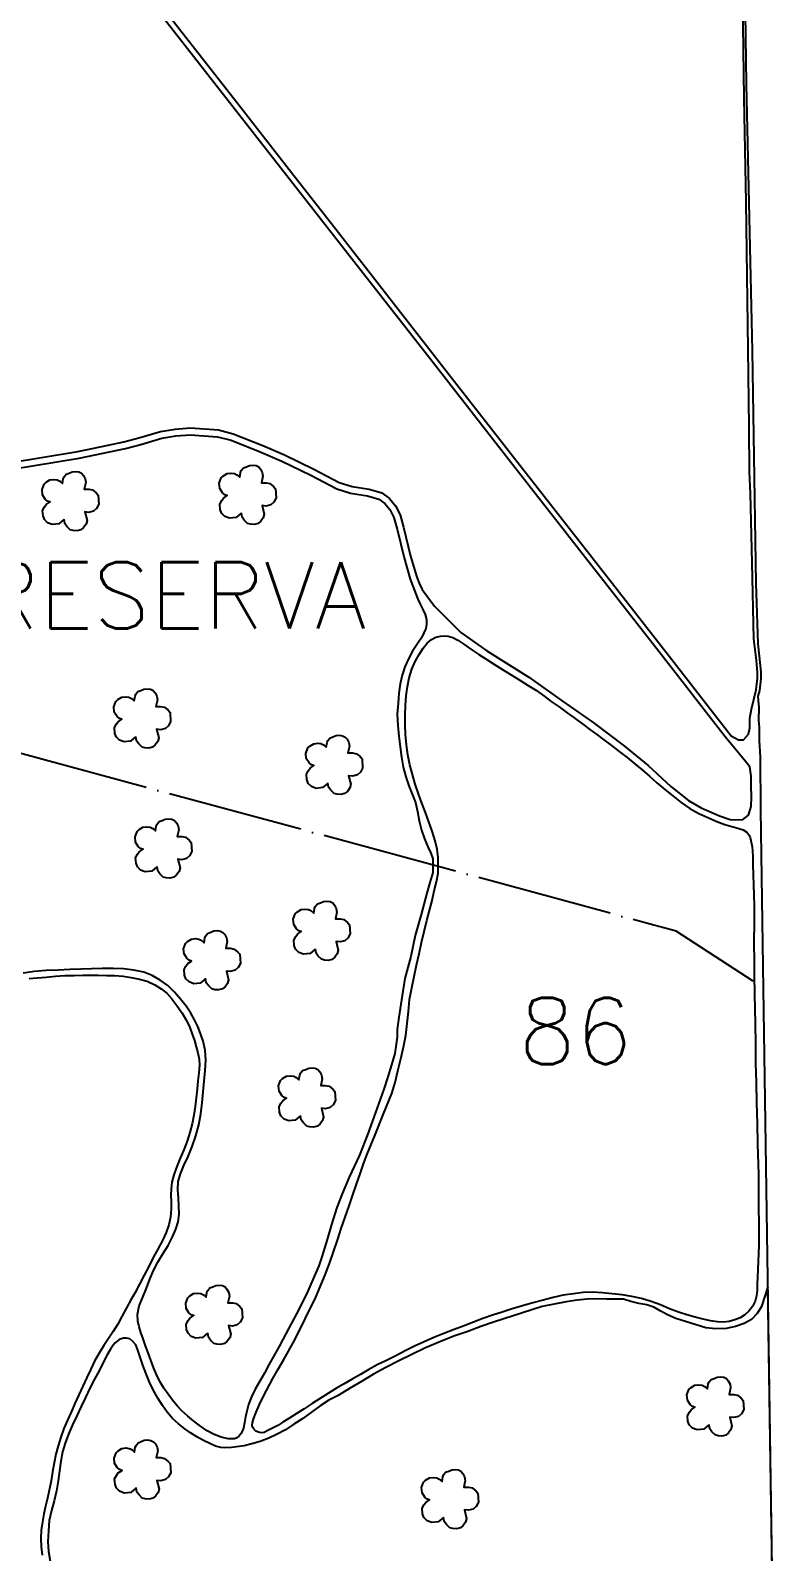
# Model space of a CAD drawing. Extents: x 739818 to 746118, y 7816232 to 7825142.
# Drawn here: x 742378 to 742815, y 7817946 to 7818839 of the extents above; entities that cross this region are included whole.
import ezdxf

# ---------------------------------------------------------------- set-up
doc = ezdxf.new("R2010")
doc.units = 0
doc.header["$MEASUREMENT"] = 0
doc.linetypes.add('CONTINUO', pattern=[0])
doc.linetypes.add('TAPUME', pattern=[94, 80, -7, 0, -7])
doc.layers.add('0114001148', color=1, linetype='Continuous', lineweight=25)
doc.layers.add('TEXTO_DIVERSOS', color=7, linetype='Continuous', lineweight=5)
for name, color, linetype in [('0114001148060', 5, 'Continuous'), ('0114001148061', 5, 'Continuous'), ('0114001148085', 5, 'Continuous'), ('0114001148086', 5, 'Continuous'), ('_SIMBOLO ARVORE', 118, 'Continuous'), ('REDE_DE_LUZ', 6, 'Continuous'), ('RESERVA', 3, 'Continuous'), ('TEXTO_NUN_TAL', 7, 'Continuous')]:
    doc.layers.add(name, color=color, linetype=linetype)
doc.styles.add('Simplex', font='simplex.shx')

msp = doc.modelspace()

# ---------------------------------------------------------------- linework, layer by layer
at = {"layer": '0114001148', "linetype": 'ByBlock'}
msp.add_lwpolyline([(742814.78, 7817844.8), (742806.61, 7818381.85), (742806.54, 7818412.84), (742805.84, 7818422.59), (742805.94, 7818430.51), (742805.58, 7818434.28), (742805.68, 7818441.97), (742805.41, 7818446.04), (742805.18, 7818448.63), (742806.04, 7818452.03), (742806.84, 7818459.02), (742806.88, 7818462.59), (742806.55, 7818466.7), (742805.04, 7818479.28), (742803.96, 7818514.9), (742801.75, 7818651.38), (742798.24, 7818807.85), (742796.89, 7818905.48)], dxfattribs=at)
at = {"layer": '0114001148060', "linetype": 'ByBlock', "elevation": 631.46}
msp.add_lwpolyline([(742366.32, 7818585.85), (742405.58, 7818592.2), (742423.35, 7818596.01), (742432.58, 7818598.01), (742441.47, 7818600.3), (742454.03, 7818604.05), (742462.7, 7818605.38), (742471.46, 7818606.05), (742488.22, 7818604.9), (742496.8, 7818602.71), (742514.14, 7818595.82), (742526.97, 7818590.23), (742544.13, 7818581.87), (742559.13, 7818574.09), (742566.66, 7818571.69), (742576.6, 7818570.12), (742584.05, 7818567.96), (742588.55, 7818564.68), (742592.15, 7818560.34), (742594.81, 7818555.05), (742596.9, 7818547.78), (742601.03, 7818530.77), (742604.59, 7818518.55), (742606.05, 7818514.87), (742607.88, 7818511.29), (742615.11, 7818501.53), (742630.48, 7818486.06), (742645.81, 7818475.16), (742670.53, 7818459.76), (742690.31, 7818445.75), (742708.22, 7818433.13), (742726.6, 7818419.24), (742740.6, 7818407.98), (742753.89, 7818395.55), (742764.28, 7818387.32), (742771.75, 7818383.17), (742782.43, 7818378.39), (742788.64, 7818376.33), (742795.89, 7818375.94), (742799.39, 7818378.7), (742801.06, 7818383.8), (742801.17, 7818389.63), (742800.93, 7818395.99), (742801.05, 7818401.66), (742800.25, 7818407.14), (742797.9, 7818410.09), (742785.74, 7818424.76), (742746.76, 7818474.8), (742703.69, 7818529.92), (742658.63, 7818587.31), (742613.01, 7818645.91), (742567.61, 7818703.8), (742449.68, 7818854.68)], dxfattribs=at)
at = {"layer": '0114001148061', "linetype": 'ByBlock', "elevation": 631.89}
msp.add_lwpolyline([(742459.86, 7818847.15), (742498.66, 7818797.5), (742531.04, 7818756.07), (742555.82, 7818724.25), (742624.69, 7818636), (742661.75, 7818588.51), (742706.22, 7818531.84), (742754.43, 7818470.13), (742785.16, 7818430.59), (742789.36, 7818425.27), (742793.49, 7818422.9), (742796.49, 7818422.96), (742799.51, 7818426.28), (742800.21, 7818430.02), (742800.28, 7818435.62), (742801.16, 7818441.07), (742803.99, 7818452.4), (742804.78, 7818459.15), (742804.81, 7818462.51), (742804.19, 7818469.6), (742802.56, 7818482.33), (742801.64, 7818526.87), (742800.63, 7818567.55), (742799.99, 7818580.28), (742799.83, 7818606.7), (742799.32, 7818652.3), (742798.12, 7818738.71), (742796.88, 7818799.86), (742796.18, 7818856.37)], dxfattribs=at)
at = {"layer": '0114001148085'}
msp.add_lwpolyline([(742376.9, 7818282.84), (742381.77, 7818283.24), (742387.04, 7818283.66), (742392.5, 7818284.17), (742397.97, 7818284.6), (742403.32, 7818284.73), (742408.42, 7818284.79), (742413.07, 7818284.9), (742417.54, 7818284.88), (742422.36, 7818284.75), (742427.32, 7818284.6), (742432.18, 7818284.27), (742436.97, 7818283.53), (742441.73, 7818282.54), (742446.35, 7818281.26), (742450.69, 7818279.23), (742454.49, 7818276.9), (742457.77, 7818274.24), (742460.73, 7818271), (742463.74, 7818267.08), (742466.84, 7818262.47), (742469.41, 7818258.19), (742471.37, 7818254.2), (742472.78, 7818250.2), (742474.06, 7818246.41), (742475.07, 7818242.87), (742476.03, 7818239.31), (742476.73, 7818235.63), (742476.94, 7818231.95), (742476.56, 7818227.59), (742476.13, 7818222.76), (742475.68, 7818217.87), (742475.12, 7818212.83), (742474.51, 7818207.75), (742473.77, 7818202.75), (742472.74, 7818197.66), (742471.42, 7818192.52), (742469.81, 7818187.42), (742467.79, 7818182.39), (742465.59, 7818177.45), (742463.63, 7818172.47), (742462.02, 7818167.74), (742460.86, 7818163.36), (742460.33, 7818159.52), (742460.21, 7818155.77), (742460.29, 7818151.74), (742460.34, 7818147.43), (742459.98, 7818142.86), (742458.95, 7818138.28), (742457.39, 7818133.79), (742455.22, 7818129.05), (742452.56, 7818124.1), (742449.86, 7818119.05), (742447.17, 7818113.87), (742444.45, 7818108.66), (742441.79, 7818103.5), (742439.16, 7818098.6), (742436.59, 7818093.86), (742434, 7818089.2), (742431.48, 7818084.52), (742428.98, 7818080.05), (742426.33, 7818075.77), (742423.59, 7818071.62), (742420.78, 7818067.48), (742418.01, 7818063.06), (742415.44, 7818058.32), (742413.12, 7818053.51), (742410.83, 7818048.74), (742408.42, 7818043.69), (742406.1, 7818038.51), (742403.9, 7818033.39), (742401.74, 7818028.38), (742399.52, 7818023.61), (742397.38, 7818018.82), (742395.61, 7818013.74), (742393.95, 7818008.66), (742392.64, 7818003.64), (742391.62, 7817998.6), (742390.77, 7817993.32), (742389.93, 7817987.97), (742387.72, 7817977.87), (742386.56, 7817973.18), (742385.65, 7817968.62), (742384.8, 7817963.91), (742384.08, 7817959.09), (742383.82, 7817954.21), (742383.96, 7817949.34), (742384.59, 7817944.3)], dxfattribs=at)
at = {"layer": '0114001148086'}
msp.add_lwpolyline([(742610.47, 7818316.91), (742613.59, 7818328.71), (742614.91, 7818334.33), (742616.25, 7818339.72), (742617.12, 7818344.75), (742617.29, 7818353.97), (742616.52, 7818358.75), (742616.52, 7818358.75), (742615.36, 7818363.78), (742613.71, 7818369.32), (742611.77, 7818374.89), (742609.75, 7818380.33), (742607.68, 7818385.75), (742605.63, 7818391.34), (742603.74, 7818397.01), (742602.06, 7818402.71), (742600.61, 7818408.42), (742599.42, 7818414.19), (742598.54, 7818420.13), (742597.96, 7818426.05), (742597.74, 7818431.87), (742597.77, 7818437.58), (742597.99, 7818443.23), (742598.48, 7818448.82), (742599.15, 7818454.22), (742600.18, 7818459.48), (742601.7, 7818464.54), (742603.62, 7818469.03), (742605.94, 7818473.15), (742608.35, 7818476.82), (742610.76, 7818479.73), (742613.2, 7818481.84), (742615.74, 7818483.17), (742618.54, 7818483.88), (742620.72, 7818484.05), (742623.05, 7818483.91), (742625.77, 7818483.12), (742628.79, 7818481.6), (742632.28, 7818479.21), (742636.47, 7818476.2), (742641.13, 7818473.11), (742645.69, 7818470.18), (742650.31, 7818467.29), (742655.07, 7818464.31), (742660.1, 7818461.21), (742665.09, 7818458.1), (742669.99, 7818454.93), (742674.89, 7818451.88), (742679.33, 7818448.78), (742683.62, 7818445.58), (742688.19, 7818442.32), (742693.04, 7818438.91), (742697.72, 7818435.55), (742702.17, 7818432.27), (742706.34, 7818429.16), (742710.45, 7818426.08), (742714.55, 7818422.96), (742718.91, 7818419.67), (742723.5, 7818416.15), (742728.2, 7818412.53), (742732.74, 7818408.84), (742736.98, 7818405.37), (742741.26, 7818401.74), (742745.71, 7818397.79), (742750.29, 7818393.9), (742754.97, 7818390.03), (742759.91, 7818386.18), (742764.98, 7818382.69), (742770.21, 7818379.76), (742775.59, 7818377.31), (742780.77, 7818375.13), (742785.57, 7818373.38), (742789.69, 7818372.11), (742793.22, 7818371.1), (742796.24, 7818370.1), (742798.43, 7818368.78), (742799.65, 7818367.19), (742800.36, 7818365.76), (742800.91, 7818363.89), (742801.58, 7818360.09), (742801.82, 7818357.76), (742801.97, 7818354.4), (742802.09, 7818349.58), (742802.24, 7818343.81), (742802.43, 7818337.79), (742802.55, 7818331.72), (742802.75, 7818325.52), (742802.78, 7818319.27), (742802.73, 7818313.07), (742802.63, 7818307.01), (742802.66, 7818301.1), (742802.72, 7818295.51), (742802.73, 7818284.83), (742803.01, 7818273.66), (742803.44, 7818256.24), (742803.48, 7818244.83), (742803.6, 7818233.26), (742803.87, 7818221.83), (742804.24, 7818209.88), (742804.54, 7818197.7), (742804.66, 7818185.86), (742805.34, 7818167.78), (742805.4, 7818152.22), (742805.49, 7818135.4), (742805.43, 7818126.18), (742805.17, 7818116.7), (742804.82, 7818107.65), (742804.62, 7818103.52), (742804.46, 7818099.84), (742804.23, 7818096.66), (742803.33, 7818093.47), (742801.73, 7818090.4), (742799.69, 7818087.61), (742797.34, 7818085.49), (742794.6, 7818083.79), (742791.47, 7818082.49), (742788.19, 7818081.65), (742784.77, 7818081.25), (742781.17, 7818081.39), (742777.19, 7818082), (742772.86, 7818082.91), (742768.19, 7818084.07), (742763.26, 7818085.48), (742758.31, 7818087.04), (742753.09, 7818089.04), (742747.74, 7818091.31), (742742.2, 7818093.34), (742736.57, 7818095.02), (742730.85, 7818096.26), (742725.18, 7818097.11), (742719.4, 7818097.84), (742713.62, 7818098.34), (742708.06, 7818098.68), (742702.36, 7818098.51), (742696.58, 7818097.85), (742690.68, 7818096.96), (742684.69, 7818095.71), (742678.81, 7818094.17), (742672.85, 7818092.48), (742666.77, 7818090.68), (742660.72, 7818088.94), (742654.79, 7818087.1), (742649.08, 7818085.24), (742643.52, 7818083.28), (742637.96, 7818081.17), (742632.38, 7818078.96), (742626.58, 7818076.89), (742620.59, 7818074.57), (742614.73, 7818072.08), (742609, 7818069.59), (742603.33, 7818067.08), (742597.89, 7818064.41), (742592.42, 7818061.39), (742586.84, 7818058.72), (742581.46, 7818056.13), (742576.4, 7818053.38), (742571.49, 7818050.54), (742566.67, 7818047.65), (742562.06, 7818044.97), (742557.53, 7818042.33), (742552.7, 7818039.45), (742543.23, 7818033.47), (742538.44, 7818030.37), (742533.78, 7818027.36), (742529.53, 7818024.68), (742525.98, 7818022.39), (742523.05, 7818020.57), (742519.95, 7818018.86), (742517.24, 7818017.6), (742514.93, 7818016.43), (742513.19, 7818016.22), (742511.7, 7818016.62), (742510.12, 7818017.23), (742509.05, 7818018.24), (742508.37, 7818019.4), (742508.02, 7818020.6), (742508.18, 7818022.22), (742508.97, 7818024.74), (742510.34, 7818028.27), (742512.25, 7818032.74), (742514.53, 7818037.65), (742520.07, 7818048.04), (742523.19, 7818053.57), (742526.51, 7818059.19), (742532.92, 7818070.85), (742539.14, 7818083.17), (742545.33, 7818095.88), (742550.75, 7818108.93), (742553.39, 7818115.65), (742555.81, 7818122.47), (742558.13, 7818129.31), (742560.31, 7818136.15), (742562.58, 7818142.86), (742564.87, 7818149.51), (742567.04, 7818155.99), (742569.22, 7818162.25), (742571.37, 7818168.23), (742573.37, 7818174.02), (742575.59, 7818179.82), (742580.25, 7818191.21), (742584.99, 7818203.39), (742589.97, 7818215.42), (742591.88, 7818221.76), (742593.56, 7818228.63), (742595.34, 7818235.69), (742596.88, 7818242.6), (742598.12, 7818249.35), (742599.01, 7818256.39), (742599.69, 7818263.51), (742600.39, 7818270.55), (742601.68, 7818277.41), (742603.11, 7818284.14), (742604.5, 7818290.76), (742605.98, 7818297.32), (742607.44, 7818303.96), (742610.47, 7818316.91)], close=True, dxfattribs=at)
at = {"layer": '_SIMBOLO ARVORE', "linetype": 'CONTINUO'}
for points in [[(742397.39, 7818552.3, 0), (742394.38, 7818549.77, 0), (742390.56, 7818549.33, 0), (742387.84, 7818550.39, 0), (742385.91, 7818552.29, 0), (742385.11, 7818554.46, 0), (742384.89, 7818557.67, 0), (742385.94, 7818559.7, 0), (742387.03, 7818561.2, 0), (742389.23, 7818562.69, 0), (742387.83, 7818563.14, 0), (742386.45, 7818564.28, 0), (742384.83, 7818566.84, 0), (742384.54, 7818569.88, 0), (742385.71, 7818573.05, 0), (742386.94, 7818574.19, 0), (742389.18, 7818575.56, 0), (742391.54, 7818575.88, 0), (742393.42, 7818575.61, 0), (742394.91, 7818574.92, 0), (742396.54, 7818573.46, 0), (742397.03, 7818576.25, 0), (742397.45, 7818577.36, 0), (742398.67, 7818578.9, 0), (742400.48, 7818579.57, 0), (742402.26, 7818580.35, 0), (742404.25, 7818580.54, 0), (742406.13, 7818580.27, 0), (742407.66, 7818579.46, 0), (742408.8, 7818578.23, 0), (742409.8, 7818576.26, 0), (742410.19, 7818574.08, 0), (742409.28, 7818570.18, 0), (742412.01, 7818570.22, 0), (742414.27, 7818569.68, 0), (742416.4, 7818567.99, 0), (742417.58, 7818566.64, 0), (742417.9, 7818561.28, 0), (742416.58, 7818558.87, 0), (742414.84, 7818557.27, 0), (742412.09, 7818556.54, 0), (742409.67, 7818556.75, 0), (742410.96, 7818551.74, 0), (742410.37, 7818549.6, 0), (742408.92, 7818547.56, 0), (742407.33, 7818546.29, 0), (742405.06, 7818545.74, 0), (742402.81, 7818545.87, 0), (742401.13, 7818546.35, 0), (742399.2, 7818548.25, 0), (742397.88, 7818549.96, 0), (742397.48, 7818552.56, 0)], [(742501.5, 7818556.01, 0), (742498.5, 7818553.49, 0), (742494.68, 7818553.05, 0), (742491.95, 7818554.11, 0), (742490.02, 7818556, 0), (742489.23, 7818558.18, 0), (742489.01, 7818561.39, 0), (742490.05, 7818563.42, 0), (742491.15, 7818564.92, 0), (742493.35, 7818566.41, 0), (742491.95, 7818566.85, 0), (742490.57, 7818567.99, 0), (742488.95, 7818570.55, 0), (742488.65, 7818573.6, 0), (742489.82, 7818576.77, 0), (742491.06, 7818577.91, 0), (742493.3, 7818579.28, 0), (742495.65, 7818579.59, 0), (742497.54, 7818579.32, 0), (742499.03, 7818578.63, 0), (742500.66, 7818577.18, 0), (742501.15, 7818579.96, 0), (742501.56, 7818581.07, 0), (742502.78, 7818582.62, 0), (742504.6, 7818583.28, 0), (742506.37, 7818584.07, 0), (742508.36, 7818584.25, 0), (742510.25, 7818583.98, 0), (742511.78, 7818583.17, 0), (742512.92, 7818581.95, 0), (742513.91, 7818579.98, 0), (742514.3, 7818577.79, 0), (742513.4, 7818573.9, 0), (742516.13, 7818573.94, 0), (742518.39, 7818573.39, 0), (742520.51, 7818571.71, 0), (742521.7, 7818570.36, 0), (742522.02, 7818564.99, 0), (742520.7, 7818562.59, 0), (742518.95, 7818560.99, 0), (742516.2, 7818560.25, 0), (742513.79, 7818560.47, 0), (742515.08, 7818555.46, 0), (742514.49, 7818553.32, 0), (742513.04, 7818551.28, 0), (742511.44, 7818550.01, 0), (742509.18, 7818549.45, 0), (742506.93, 7818549.59, 0), (742505.24, 7818550.07, 0), (742503.31, 7818551.97, 0), (742502, 7818553.68, 0), (742501.6, 7818556.27, 0)], [(742439.53, 7818424.72, 0), (742436.52, 7818422.19, 0), (742432.7, 7818421.75, 0), (742429.98, 7818422.81, 0), (742428.05, 7818424.71, 0), (742427.25, 7818426.88, 0), (742427.04, 7818430.09, 0), (742428.08, 7818432.12, 0), (742429.18, 7818433.62, 0), (742431.38, 7818435.11, 0), (742429.98, 7818435.56, 0), (742428.6, 7818436.7, 0), (742426.97, 7818439.25, 0), (742426.68, 7818442.3, 0), (742427.85, 7818445.47, 0), (742429.08, 7818446.61, 0), (742431.33, 7818447.98, 0), (742433.68, 7818448.29, 0), (742435.56, 7818448.02, 0), (742437.05, 7818447.34, 0), (742438.69, 7818445.88, 0), (742439.18, 7818448.66, 0), (742439.59, 7818449.78, 0), (742440.81, 7818451.32, 0), (742442.63, 7818451.98, 0), (742444.4, 7818452.77, 0), (742446.39, 7818452.95, 0), (742448.27, 7818452.68, 0), (742449.81, 7818451.88, 0), (742450.94, 7818450.65, 0), (742451.94, 7818448.68, 0), (742452.33, 7818446.49, 0), (742451.42, 7818442.6, 0), (742454.15, 7818442.64, 0), (742456.41, 7818442.1, 0), (742458.54, 7818440.41, 0), (742459.72, 7818439.06, 0), (742460.04, 7818433.69, 0), (742458.73, 7818431.29, 0), (742456.98, 7818429.69, 0), (742454.23, 7818428.96, 0), (742451.82, 7818429.17, 0), (742453.1, 7818424.16, 0), (742452.51, 7818422.02, 0), (742451.06, 7818419.98, 0), (742449.47, 7818418.71, 0), (742447.2, 7818418.16, 0), (742444.96, 7818418.29, 0), (742443.27, 7818418.77, 0), (742441.34, 7818420.67, 0), (742440.03, 7818422.38, 0), (742439.62, 7818424.97, 0)], [(742552.32, 7818397.46, 0), (742549.32, 7818394.94, 0), (742545.5, 7818394.5, 0), (742542.77, 7818395.56, 0), (742540.84, 7818397.45, 0), (742540.04, 7818399.63, 0), (742539.83, 7818402.84, 0), (742540.87, 7818404.87, 0), (742541.97, 7818406.37, 0), (742544.17, 7818407.86, 0), (742542.77, 7818408.31, 0), (742541.39, 7818409.45, 0), (742539.76, 7818412, 0), (742539.47, 7818415.05, 0), (742540.64, 7818418.22, 0), (742541.87, 7818419.36, 0), (742544.12, 7818420.73, 0), (742546.47, 7818421.04, 0), (742548.36, 7818420.77, 0), (742549.85, 7818420.09, 0), (742551.48, 7818418.63, 0), (742551.97, 7818421.41, 0), (742552.38, 7818422.52, 0), (742553.6, 7818424.07, 0), (742555.42, 7818424.73, 0), (742557.19, 7818425.52, 0), (742559.18, 7818425.7, 0), (742561.07, 7818425.43, 0), (742562.6, 7818424.63, 0), (742563.73, 7818423.4, 0), (742564.73, 7818421.43, 0), (742565.12, 7818419.24, 0), (742564.21, 7818415.35, 0), (742566.95, 7818415.39, 0), (742569.2, 7818414.85, 0), (742571.33, 7818413.16, 0), (742572.51, 7818411.81, 0), (742572.83, 7818406.44, 0), (742571.52, 7818404.04, 0), (742569.77, 7818402.44, 0), (742567.02, 7818401.71, 0), (742564.61, 7818401.92, 0), (742565.9, 7818396.91, 0), (742565.31, 7818394.77, 0), (742563.86, 7818392.73, 0), (742562.26, 7818391.46, 0), (742560, 7818390.91, 0), (742557.75, 7818391.04, 0), (742556.06, 7818391.52, 0), (742554.13, 7818393.42, 0), (742552.82, 7818395.13, 0), (742552.42, 7818397.72, 0)], [(742452.01, 7818348.4, 0), (742449, 7818345.88, 0), (742445.18, 7818345.44, 0), (742442.46, 7818346.5, 0), (742440.53, 7818348.4, 0), (742439.73, 7818350.57, 0), (742439.52, 7818353.78, 0), (742440.56, 7818355.81, 0), (742441.66, 7818357.31, 0), (742443.85, 7818358.8, 0), (742442.45, 7818359.25, 0), (742441.08, 7818360.39, 0), (742439.45, 7818362.94, 0), (742439.16, 7818365.99, 0), (742440.33, 7818369.16, 0), (742441.56, 7818370.3, 0), (742443.8, 7818371.67, 0), (742446.16, 7818371.98, 0), (742448.04, 7818371.71, 0), (742449.53, 7818371.03, 0), (742451.17, 7818369.57, 0), (742451.65, 7818372.35, 0), (742452.07, 7818373.46, 0), (742453.29, 7818375.01, 0), (742455.11, 7818375.67, 0), (742456.88, 7818376.46, 0), (742458.87, 7818376.64, 0), (742460.75, 7818376.37, 0), (742462.29, 7818375.57, 0), (742463.42, 7818374.34, 0), (742464.42, 7818372.37, 0), (742464.81, 7818370.18, 0), (742463.9, 7818366.29, 0), (742466.63, 7818366.33, 0), (742468.89, 7818365.79, 0), (742471.02, 7818364.1, 0), (742472.2, 7818362.75, 0), (742472.52, 7818357.38, 0), (742471.21, 7818354.98, 0), (742469.46, 7818353.38, 0), (742466.71, 7818352.65, 0), (742464.29, 7818352.86, 0), (742465.58, 7818347.85, 0), (742464.99, 7818345.71, 0), (742463.54, 7818343.67, 0), (742461.95, 7818342.4, 0), (742459.68, 7818341.85, 0), (742457.44, 7818341.98, 0), (742455.75, 7818342.46, 0), (742453.82, 7818344.36, 0), (742452.5, 7818346.07, 0), (742452.1, 7818348.66, 0)], [(742544.97, 7818300.1, 0), (742541.96, 7818297.57, 0), (742538.14, 7818297.13, 0), (742535.42, 7818298.19, 0), (742533.49, 7818300.09, 0), (742532.69, 7818302.26, 0), (742532.48, 7818305.47, 0), (742533.52, 7818307.5, 0), (742534.62, 7818309, 0), (742536.82, 7818310.49, 0), (742535.42, 7818310.94, 0), (742534.04, 7818312.08, 0), (742532.41, 7818314.64, 0), (742532.12, 7818317.68, 0), (742533.29, 7818320.85, 0), (742534.52, 7818321.99, 0), (742536.77, 7818323.36, 0), (742539.12, 7818323.68, 0), (742541, 7818323.41, 0), (742542.49, 7818322.72, 0), (742544.13, 7818321.26, 0), (742544.62, 7818324.05, 0), (742545.03, 7818325.16, 0), (742546.25, 7818326.7, 0), (742548.07, 7818327.37, 0), (742549.84, 7818328.15, 0), (742551.83, 7818328.34, 0), (742553.71, 7818328.07, 0), (742555.25, 7818327.26, 0), (742556.38, 7818326.03, 0), (742557.38, 7818324.06, 0), (742557.77, 7818321.88, 0), (742556.86, 7818317.98, 0), (742559.59, 7818318.02, 0), (742561.85, 7818317.48, 0), (742563.98, 7818315.79, 0), (742565.16, 7818314.44, 0), (742565.48, 7818309.08, 0), (742564.17, 7818306.67, 0), (742562.42, 7818305.07, 0), (742559.67, 7818304.34, 0), (742557.25, 7818304.55, 0), (742558.54, 7818299.54, 0), (742557.95, 7818297.4, 0), (742556.5, 7818295.36, 0), (742554.91, 7818294.09, 0), (742552.64, 7818293.54, 0), (742550.4, 7818293.67, 0), (742548.71, 7818294.15, 0), (742546.78, 7818296.05, 0), (742545.47, 7818297.76, 0), (742545.06, 7818300.36, 0)], [(742480.52, 7818282.76, 0), (742477.51, 7818280.23, 0), (742473.69, 7818279.79, 0), (742470.97, 7818280.85, 0), (742469.04, 7818282.75, 0), (742468.24, 7818284.92, 0), (742468.02, 7818288.13, 0), (742469.07, 7818290.16, 0), (742470.16, 7818291.66, 0), (742472.36, 7818293.15, 0), (742470.96, 7818293.6, 0), (742469.58, 7818294.74, 0), (742467.96, 7818297.29, 0), (742467.67, 7818300.34, 0), (742468.84, 7818303.51, 0), (742470.07, 7818304.65, 0), (742472.31, 7818306.02, 0), (742474.67, 7818306.33, 0), (742476.55, 7818306.07, 0), (742478.04, 7818305.38, 0), (742479.67, 7818303.92, 0), (742480.16, 7818306.7, 0), (742480.58, 7818307.82, 0), (742481.8, 7818309.36, 0), (742483.61, 7818310.03, 0), (742485.38, 7818310.81, 0), (742487.38, 7818310.99, 0), (742489.26, 7818310.73, 0), (742490.79, 7818309.92, 0), (742491.93, 7818308.69, 0), (742492.93, 7818306.72, 0), (742493.32, 7818304.53, 0), (742492.41, 7818300.64, 0), (742495.14, 7818300.68, 0), (742497.4, 7818300.14, 0), (742499.53, 7818298.45, 0), (742500.71, 7818297.1, 0), (742501.03, 7818291.73, 0), (742499.71, 7818289.33, 0), (742497.97, 7818287.73, 0), (742495.21, 7818287, 0), (742492.8, 7818287.21, 0), (742494.09, 7818282.2, 0), (742493.5, 7818280.06, 0), (742492.05, 7818278.02, 0), (742490.46, 7818276.75, 0), (742488.19, 7818276.2, 0), (742485.94, 7818276.33, 0), (742484.26, 7818276.81, 0), (742482.33, 7818278.71, 0), (742481.01, 7818280.42, 0), (742480.61, 7818283.01, 0)], [(742536.29, 7818202.24, 0), (742533.29, 7818199.72, 0), (742529.47, 7818199.28, 0), (742526.74, 7818200.34, 0), (742524.81, 7818202.23, 0), (742524.02, 7818204.41, 0), (742523.8, 7818207.62, 0), (742524.84, 7818209.65, 0), (742525.94, 7818211.15, 0), (742528.14, 7818212.64, 0), (742526.74, 7818213.08, 0), (742525.36, 7818214.22, 0), (742523.74, 7818216.78, 0), (742523.44, 7818219.83, 0), (742524.61, 7818223, 0), (742525.85, 7818224.14, 0), (742528.09, 7818225.51, 0), (742530.44, 7818225.82, 0), (742532.33, 7818225.55, 0), (742533.82, 7818224.86, 0), (742535.45, 7818223.41, 0), (742535.94, 7818226.19, 0), (742536.35, 7818227.3, 0), (742537.57, 7818228.85, 0), (742539.39, 7818229.51, 0), (742541.16, 7818230.3, 0), (742543.15, 7818230.48, 0), (742545.04, 7818230.21, 0), (742546.57, 7818229.4, 0), (742547.71, 7818228.18, 0), (742548.7, 7818226.21, 0), (742549.09, 7818224.02, 0), (742548.19, 7818220.13, 0), (742550.92, 7818220.17, 0), (742553.18, 7818219.62, 0), (742555.3, 7818217.94, 0), (742556.49, 7818216.59, 0), (742556.81, 7818211.22, 0), (742555.49, 7818208.82, 0), (742553.74, 7818207.22, 0), (742550.99, 7818206.48, 0), (742548.58, 7818206.7, 0), (742549.87, 7818201.69, 0), (742549.28, 7818199.55, 0), (742547.83, 7818197.51, 0), (742546.23, 7818196.24, 0), (742543.97, 7818195.68, 0), (742541.72, 7818195.82, 0), (742540.03, 7818196.3, 0), (742538.1, 7818198.19, 0), (742536.79, 7818199.91, 0), (742536.39, 7818202.5, 0)], [(742481.76, 7818074.66, 0), (742478.75, 7818072.14, 0), (742474.93, 7818071.7, 0), (742472.21, 7818072.75, 0), (742470.28, 7818074.65, 0), (742469.48, 7818076.83, 0), (742469.26, 7818080.04, 0), (742470.3, 7818082.06, 0), (742471.4, 7818083.56, 0), (742473.6, 7818085.06, 0), (742472.2, 7818085.5, 0), (742470.82, 7818086.64, 0), (742469.2, 7818089.2, 0), (742468.91, 7818092.25, 0), (742470.08, 7818095.42, 0), (742471.31, 7818096.55, 0), (742473.55, 7818097.92, 0), (742475.91, 7818098.24, 0), (742477.79, 7818097.97, 0), (742479.28, 7818097.28, 0), (742480.91, 7818095.82, 0), (742481.4, 7818098.61, 0), (742481.82, 7818099.72, 0), (742483.04, 7818101.27, 0), (742484.85, 7818101.93, 0), (742486.62, 7818102.72, 0), (742488.62, 7818102.9, 0), (742490.5, 7818102.63, 0), (742492.03, 7818101.82, 0), (742493.17, 7818100.59, 0), (742494.16, 7818098.63, 0), (742494.55, 7818096.44, 0), (742493.65, 7818092.54, 0), (742496.38, 7818092.59, 0), (742498.64, 7818092.04, 0), (742500.77, 7818090.36, 0), (742501.95, 7818089.01, 0), (742502.27, 7818083.64, 0), (742500.95, 7818081.24, 0), (742499.21, 7818079.64, 0), (742496.45, 7818078.9, 0), (742494.04, 7818079.12, 0), (742495.33, 7818074.1, 0), (742494.74, 7818071.97, 0), (742493.29, 7818069.93, 0), (742491.7, 7818068.66, 0), (742489.43, 7818068.1, 0), (742487.18, 7818068.24, 0), (742485.5, 7818068.72, 0), (742483.57, 7818070.61, 0), (742482.25, 7818072.32, 0), (742481.85, 7818074.92, 0)], [(742776.18, 7818020.87, 0), (742773.18, 7818018.35, 0), (742769.36, 7818017.91, 0), (742766.64, 7818018.96, 0), (742764.7, 7818020.86, 0), (742763.91, 7818023.04, 0), (742763.69, 7818026.25, 0), (742764.73, 7818028.27, 0), (742765.83, 7818029.77, 0), (742768.03, 7818031.27, 0), (742766.63, 7818031.71, 0), (742765.25, 7818032.85, 0), (742763.63, 7818035.41, 0), (742763.33, 7818038.45, 0), (742764.5, 7818041.63, 0), (742765.74, 7818042.76, 0), (742767.98, 7818044.13, 0), (742770.33, 7818044.45, 0), (742772.22, 7818044.18, 0), (742773.71, 7818043.49, 0), (742775.34, 7818042.03, 0), (742775.83, 7818044.82, 0), (742776.25, 7818045.93, 0), (742777.46, 7818047.47, 0), (742779.28, 7818048.14, 0), (742781.05, 7818048.93, 0), (742783.04, 7818049.11, 0), (742784.93, 7818048.84, 0), (742786.46, 7818048.03, 0), (742787.6, 7818046.8, 0), (742788.59, 7818044.84, 0), (742788.98, 7818042.65, 0), (742788.08, 7818038.75, 0), (742790.81, 7818038.79, 0), (742793.07, 7818038.25, 0), (742795.19, 7818036.56, 0), (742796.38, 7818035.22, 0), (742796.7, 7818029.85, 0), (742795.38, 7818027.45, 0), (742793.63, 7818025.85, 0), (742790.88, 7818025.11, 0), (742788.47, 7818025.32, 0), (742789.76, 7818020.31, 0), (742789.17, 7818018.18, 0), (742787.72, 7818016.14, 0), (742786.12, 7818014.87, 0), (742783.86, 7818014.31, 0), (742781.61, 7818014.45, 0), (742779.92, 7818014.93, 0), (742777.99, 7818016.82, 0), (742776.68, 7818018.53, 0), (742776.28, 7818021.13, 0)], [(742439.68, 7817983.78, 0), (742436.67, 7817981.26, 0), (742432.85, 7817980.82, 0), (742430.13, 7817981.87, 0), (742428.2, 7817983.77, 0), (742427.4, 7817985.95, 0), (742427.18, 7817989.16, 0), (742428.22, 7817991.18, 0), (742429.32, 7817992.68, 0), (742431.52, 7817994.17, 0), (742430.12, 7817994.62, 0), (742428.74, 7817995.76, 0), (742427.12, 7817998.32, 0), (742426.83, 7818001.36, 0), (742428, 7818004.54, 0), (742429.23, 7818005.67, 0), (742431.47, 7818007.04, 0), (742433.83, 7818007.36, 0), (742435.71, 7818007.09, 0), (742437.2, 7818006.4, 0), (742438.83, 7818004.94, 0), (742439.32, 7818007.73, 0), (742439.74, 7818008.84, 0), (742440.96, 7818010.38, 0), (742442.77, 7818011.05, 0), (742444.54, 7818011.84, 0), (742446.54, 7818012.02, 0), (742448.42, 7818011.75, 0), (742449.95, 7818010.94, 0), (742451.09, 7818009.71, 0), (742452.08, 7818007.75, 0), (742452.47, 7818005.56, 0), (742451.57, 7818001.66, 0), (742454.3, 7818001.7, 0), (742456.56, 7818001.16, 0), (742458.69, 7817999.47, 0), (742459.87, 7817998.13, 0), (742460.19, 7817992.76, 0), (742458.87, 7817990.36, 0), (742457.12, 7817988.76, 0), (742454.37, 7817988.02, 0), (742451.96, 7817988.23, 0), (742453.25, 7817983.22, 0), (742452.66, 7817981.09, 0), (742451.21, 7817979.05, 0), (742449.62, 7817977.78, 0), (742447.35, 7817977.22, 0), (742445.1, 7817977.36, 0), (742443.42, 7817977.84, 0), (742441.49, 7817979.73, 0), (742440.17, 7817981.44, 0), (742439.77, 7817984.04, 0)], [(742620.3, 7817966.47, 0), (742617.29, 7817963.95, 0), (742613.48, 7817963.51, 0), (742610.75, 7817964.56, 0), (742608.82, 7817966.46, 0), (742608.02, 7817968.64, 0), (742607.81, 7817971.85, 0), (742608.85, 7817973.87, 0), (742609.95, 7817975.37, 0), (742612.15, 7817976.87, 0), (742610.75, 7817977.31, 0), (742609.37, 7817978.45, 0), (742607.74, 7817981.01, 0), (742607.45, 7817984.06, 0), (742608.62, 7817987.23, 0), (742609.85, 7817988.36, 0), (742612.1, 7817989.73, 0), (742614.45, 7817990.05, 0), (742616.34, 7817989.78, 0), (742617.82, 7817989.09, 0), (742619.46, 7817987.63, 0), (742619.95, 7817990.42, 0), (742620.36, 7817991.53, 0), (742621.58, 7817993.08, 0), (742623.4, 7817993.74, 0), (742625.17, 7817994.53, 0), (742627.16, 7817994.71, 0), (742629.05, 7817994.44, 0), (742630.58, 7817993.63, 0), (742631.71, 7817992.4, 0), (742632.71, 7817990.44, 0), (742633.1, 7817988.25, 0), (742632.19, 7817984.35, 0), (742634.93, 7817984.4, 0), (742637.18, 7817983.85, 0), (742639.31, 7817982.17, 0), (742640.49, 7817980.82, 0), (742640.81, 7817975.45, 0), (742639.5, 7817973.05, 0), (742637.75, 7817971.45, 0), (742635, 7817970.71, 0), (742632.59, 7817970.93, 0), (742633.87, 7817965.91, 0), (742633.28, 7817963.78, 0), (742631.84, 7817961.74, 0), (742630.24, 7817960.47, 0), (742627.97, 7817959.91, 0), (742625.73, 7817960.05, 0), (742624.04, 7817960.53, 0), (742622.11, 7817962.42, 0), (742620.8, 7817964.13, 0), (742620.39, 7817966.73, 0)]]:
    msp.add_polyline3d(points, dxfattribs=at)
at = {"layer": 'REDE_DE_LUZ', "color": 6, "linetype": 'TAPUME', "flags": 128}
msp.add_lwpolyline([(742802.23, 7818281.35), (742756.95, 7818310.62), (742752.68, 7818311.88), (742743.79, 7818314.28), (742609.31, 7818350.87), (742313.34, 7818430.81), (741962.48, 7818525.56), (741903.68, 7818541.31), (741765.71, 7818578.6)], dxfattribs=at)
at = {"layer": 'RESERVA'}
for points in [[(742366.94, 7818581.9), (742406.32, 7818588.27), (742433.5, 7818594.11), (742442.55, 7818596.44), (742454.91, 7818600.14), (742463.15, 7818601.4), (742471.47, 7818602.04), (742487.59, 7818600.93), (742495.56, 7818598.89), (742512.6, 7818592.13), (742525.3, 7818586.6), (742542.33, 7818578.3), (742557.6, 7818570.38), (742565.73, 7818567.79), (742575.73, 7818566.21), (742582.26, 7818564.31), (742585.79, 7818561.74), (742588.78, 7818558.14), (742591.07, 7818553.59), (742593.04, 7818546.75), (742597.16, 7818529.74), (742600.81, 7818517.26), (742602.4, 7818513.23), (742604.36, 7818508.09), (742605.25, 7818505.54), (742606.6, 7818502.55), (742608.11, 7818499.57), (742609.49, 7818496.58), (742610.32, 7818493.73), (742610.42, 7818490.98), (742609.86, 7818488.32), (742608.87, 7818485.84), (742607.33, 7818482.8), (742604.94, 7818479.2), (742602.2, 7818475.02), (742599.72, 7818470.58), (742597.67, 7818465.86), (742596.14, 7818460.88), (742594.83, 7818455.81), (742594.14, 7818450.41), (742593.62, 7818444.44), (742593.19, 7818438), (742593.45, 7818431.49), (742594.11, 7818425.12), (742594.93, 7818418.98), (742595.68, 7818412.9), (742596.7, 7818406.99), (742598.18, 7818401.37), (742599.92, 7818396.02), (742601.97, 7818391.08), (742603.84, 7818386.3), (742605.07, 7818380.98), (742606.11, 7818375.51), (742607.47, 7818370.01), (742609.16, 7818364.8), (742611.04, 7818360.23), (742612.91, 7818356.43), (742614.09, 7818353.13), (742613.99, 7818349.75), (742614.01, 7818345.19), (742612.34, 7818339.3), (742610.47, 7818333.05), (742607.16, 7818320.5), (742603.69, 7818308.11), (742601.15, 7818295.8), (742597.71, 7818282.91), (742596.35, 7818275.37), (742594.06, 7818260.25), (742593.18, 7818252.88), (742593.15, 7818248.66), (742592.7, 7818245.73), (742591.77, 7818238.95), (742589.77, 7818232.15), (742587.69, 7818225.1), (742585.35, 7818217.88), (742580.29, 7818204.27), (742575.91, 7818191.77), (742571.08, 7818179.1), (742564.98, 7818166.36), (742560.79, 7818156.58), (742557.74, 7818148.5), (742554.52, 7818138.54), (742551.92, 7818129.76), (742548.94, 7818119.59), (742547.04, 7818114.32), (742545, 7818109.41), (742540.61, 7818099.36), (742535.29, 7818088.66), (742529.75, 7818078.03), (742524, 7818067.29), (742517.91, 7818056.45), (742515.14, 7818051.24), (742509.75, 7818041.76), (742507.63, 7818037.25), (742505.84, 7818032.85), (742504.86, 7818028.89), (742504.08, 7818025.54), (742503.44, 7818022.11), (742502.82, 7818018.86), (742501.51, 7818015.88), (742500.4, 7818014.44), (742498.95, 7818013.26), (742497.57, 7818012.71), (742493.9, 7818012.74), (742489.81, 7818013.58), (742485.68, 7818015.21), (742481.56, 7818017.45), (742477.6, 7818020.18), (742473.74, 7818023.1), (742470.12, 7818026.07), (742466.74, 7818029.05), (742463.83, 7818032.12), (742461.12, 7818035.4), (742458.53, 7818038.85), (742456.06, 7818042.51), (742453.82, 7818046.38), (742451.85, 7818050.39), (742450.06, 7818054.55), (742448.4, 7818058.8), (742446.86, 7818063.07), (742445.32, 7818067.3), (742443.86, 7818071.39), (742442.53, 7818075.19), (742441.55, 7818078.5), (742440.8, 7818081.7), (742440.59, 7818085.71), (742441.62, 7818090.66), (742443.69, 7818095.81), (742445.87, 7818101.21), (742447.94, 7818106.46), (742450.07, 7818111.5), (742452.55, 7818116.38), (742455.56, 7818121.24), (742458.56, 7818126.24), (742461.17, 7818131.16), (742463.2, 7818135.74), (742464.58, 7818140.1), (742465, 7818144.52), (742464.94, 7818149.18), (742464.62, 7818154.19), (742464.21, 7818159), (742464.51, 7818163.67), (742465.79, 7818168.29), (742467.88, 7818173.14), (742470.27, 7818178.45), (742472.68, 7818184.34), (742474.85, 7818190.56), (742476.57, 7818197.03), (742477.87, 7818203.53), (742478.68, 7818209.98), (742479.15, 7818216.34), (742479.71, 7818222.6), (742480.35, 7818228.88), (742480.8, 7818235.01), (742480.35, 7818240.85), (742479.24, 7818246.09), (742477.56, 7818250.71), (742475.99, 7818254.71), (742474.06, 7818258.6), (742471.85, 7818262.47), (742469.15, 7818266.71), (742465.9, 7818270.78), (742462.34, 7818274.84), (742458.5, 7818278.81), (742453.95, 7818281.97), (742449.3, 7818284.63), (742444.23, 7818286.57), (742438.46, 7818287.75), (742432.4, 7818288.49), (742426.26, 7818288.84), (742419.81, 7818288.76), (742413.52, 7818288.65), (742407.34, 7818288.37), (742400.81, 7818288.11), (742394.02, 7818287.81), (742387.03, 7818287.59), (742380.15, 7818286.92), (742373.54, 7818285.97)], [(742814.78, 7817844.8), (742810.87, 7818101.9), (742807.02, 7818090.32), (742804.56, 7818086.27), (742801.16, 7818082.76), (742796.85, 7818080.31), (742791.9, 7818078.65), (742786.36, 7818077.5), (742780.33, 7818077.26), (742774.37, 7818077.79), (742756.76, 7818083.4), (742751.79, 7818085.38), (742747.62, 7818087.77), (742743.87, 7818089.91), (742739.76, 7818091.24), (742734.98, 7818092.04), (742730.36, 7818093.37), (742726.08, 7818094.61), (742721.42, 7818094.73), (742716.14, 7818094.75), (742710.64, 7818094.85), (742704.73, 7818094.76), (742698.83, 7818094.06), (742692.34, 7818093.08), (742685.38, 7818091.82), (742678.23, 7818090.3), (742649.74, 7818081.12), (742642.27, 7818078.53), (742634.55, 7818075.76), (742626.37, 7818072.87), (742618.1, 7818069.56), (742609.85, 7818066.01), (742601.81, 7818062.26), (742594.06, 7818058.43), (742586.49, 7818054.53), (742579.12, 7818050.6), (742572.1, 7818046.34), (742565.12, 7818042.14), (742558.53, 7818038.21), (742552.91, 7818035.33), (742547.86, 7818032.05), (742542.8, 7818028.31), (742537.63, 7818024.55), (742532.46, 7818021.21), (742527.51, 7818018.01), (742522.6, 7818015.41), (742517.68, 7818013.13), (742512.68, 7818011.19), (742507.77, 7818009.7), (742503.16, 7818008.65), (742495.79, 7818007.57), (742491.61, 7818007.45), (742489.58, 7818007.66), (742486.51, 7818008.46), (742483.02, 7818009.88), (742479.35, 7818011.64), (742475.41, 7818013.88), (742471.75, 7818016.21), (742468.31, 7818018.63), (742464.75, 7818021.39), (742461.16, 7818024.59), (742458.03, 7818028.27), (742455.24, 7818032.3), (742452.5, 7818036.47), (742449.92, 7818041.05), (742447.65, 7818045.95), (742445.62, 7818050.92), (742443.75, 7818055.85), (742442.14, 7818060.62), (742440.79, 7818064.79), (742439.55, 7818067.77), (742437.94, 7818069.88), (742436.08, 7818071.31), (742434.15, 7818071.86), (742432.45, 7818071.82), (742430.98, 7818071.44), (742429.73, 7818070.81), (742428.4, 7818069.83), (742427.56, 7818069.03), (742426.29, 7818067.59), (742424.76, 7818065.36), (742422.83, 7818062.01), (742420.7, 7818057.92), (742418.22, 7818052.99), (742415.45, 7818047.77), (742412.6, 7818042.43), (742410.02, 7818037.03), (742407.58, 7818031.62), (742405.04, 7818026.24), (742402.47, 7818020.85), (742400.05, 7818015.46), (742398.13, 7818010.18), (742396.61, 7818004.98), (742395.58, 7817999.56), (742394.78, 7817993.92), (742393.97, 7817988.08), (742392.94, 7817982.21), (742391.57, 7817976.37), (742390.06, 7817970.62), (742388.8, 7817964.67), (742388.24, 7817958.58), (742388.02, 7817952.49), (742388.26, 7817946.5), (742389.22, 7817940.79)]]:
    msp.add_lwpolyline(points, dxfattribs=at)

# ---------------------------------------------------------------- texts
at = {"layer": 'TEXTO_DIVERSOS', "linetype": 'Continuous', "style": 'Simplex'}
msp.add_text('RESERVA', height=39, dxfattribs=at).set_placement((742347.69, 7818488.35))
at = {"layer": 'TEXTO_NUN_TAL', "linetype": 'Continuous', "style": 'Simplex'}
msp.add_text('86', height=39, dxfattribs=at).set_placement((742664.47, 7818232.63))

doc.saveas('drawing.dxf')
